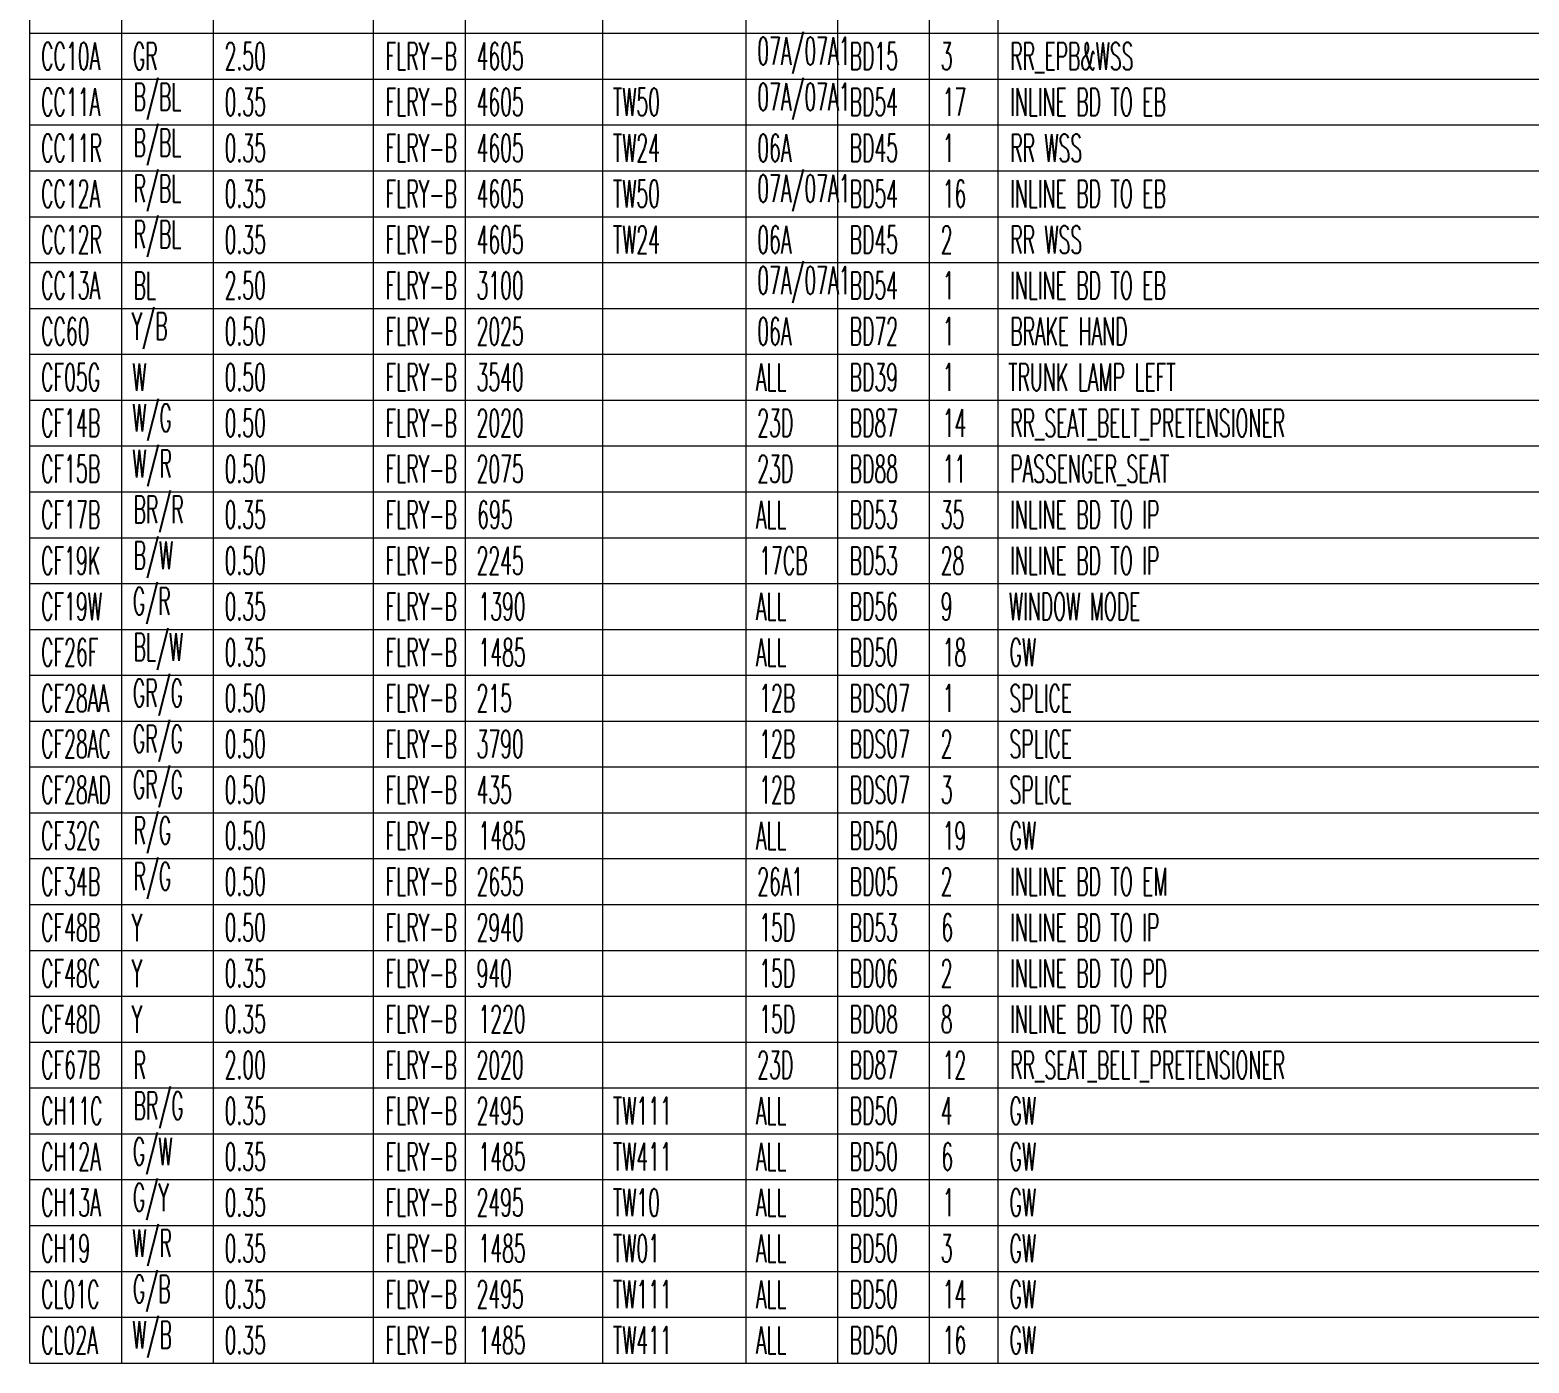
# Model space of a CAD drawing. Header units: inches. Extents: x 47316 to 59086, y 3141 to 11743.
# Drawn here: x 54078.1 to 54241.6, y 5891.6 to 6037 of the extents above; entities that cross this region are included whole.
import ezdxf

# ---------------------------------------------------------------- set-up
doc = ezdxf.new("R2010")
doc.units = ezdxf.units.IN
doc.header["$MEASUREMENT"] = 0
doc.styles.get("Standard").update_dxf_attribs({"font": ''})
doc.styles.get('Standard').set_extended_font_data('SimSun')

msp = doc.modelspace()

# ---------------------------------------------------------------- linework, layer by layer
at = {"color": 0, "linetype": 'Continuous', "lineweight": 15}
for p, q in [((54078.14, 5891.63), (54078.14, 6396.63)), ((54088.14, 5891.63), (54088.14, 6396.63)), ((54098.14, 5891.63), (54098.14, 6396.63)), ((54115.61, 5891.63), (54115.61, 6396.63)), ((54125.61, 5891.63), (54125.61, 6396.63)), ((54140.61, 5891.63), (54140.61, 6396.63)), ((54156.21, 5891.63), (54156.21, 6396.63)), ((54166.21, 5891.63), (54166.21, 6396.63)), ((54176.21, 5891.63), (54176.21, 6396.63)), ((54183.71, 5891.63), (54183.71, 6396.63)), ((54078.14, 6036.63), (54404.99, 6036.63)), ((54078.14, 6031.63), (54404.99, 6031.63)), ((54078.14, 6026.63), (54404.99, 6026.63)), ((54078.14, 6021.63), (54404.99, 6021.63)), ((54078.14, 6016.63), (54404.99, 6016.63)), ((54078.14, 6011.63), (54404.99, 6011.63)), ((54078.14, 6006.63), (54404.99, 6006.63)), ((54078.14, 6001.63), (54404.99, 6001.63)), ((54078.14, 5996.63), (54404.99, 5996.63)), ((54078.14, 5991.63), (54404.99, 5991.63)), ((54078.14, 5986.63), (54404.99, 5986.63)), ((54078.14, 5981.63), (54404.99, 5981.63)), ((54078.14, 5976.63), (54404.99, 5976.63)), ((54078.14, 5971.63), (54404.99, 5971.63)), ((54078.14, 5966.63), (54404.99, 5966.63)), ((54078.14, 5961.63), (54404.99, 5961.63)), ((54078.14, 5956.63), (54404.99, 5956.63)), ((54078.14, 5951.63), (54404.99, 5951.63)), ((54078.14, 5946.63), (54404.99, 5946.63)), ((54078.14, 5941.63), (54404.99, 5941.63)), ((54078.14, 5936.63), (54404.99, 5936.63)), ((54078.14, 5931.63), (54404.99, 5931.63)), ((54078.14, 5926.63), (54404.99, 5926.63)), ((54078.14, 5921.63), (54404.99, 5921.63)), ((54078.14, 5916.63), (54404.99, 5916.63)), ((54078.14, 5911.63), (54404.99, 5911.63)), ((54078.14, 5906.63), (54404.99, 5906.63)), ((54078.14, 5901.63), (54404.99, 5901.63)), ((54078.14, 5896.63), (54404.99, 5896.63)), ((54078.14, 5891.63), (54404.99, 5891.63))]:
    msp.add_line(p, q, dxfattribs=at)

# ---------------------------------------------------------------- texts
at = {"color": 7, "linetype": 'Continuous', "lineweight": 15, "char_height": 3, "attachment_point": 1}
for s, insert, width in [('\\Fromans.shx;\\W0.5000000000;\\T1.0000000000;\\o\\lCC10A', (54079.36, 6035.63), 7.1429), ('\\Fromans.shx;\\W0.5000000000;\\T1.0000000000;\\o\\lGR', (54089.36, 6035.63), 3), ('\\Fromans.shx;\\W0.5000000000;\\T1.0000000000;\\o\\l2.50', (54099.36, 6035.63), 5), ('\\Fromans.shx;\\W0.5000000000;\\T1.0000000000;\\o\\lFLRY-B', (54116.9, 6035.63), 8.6429), ('\\Fromans.shx;\\W0.5000000000;\\T1.0000000000;\\o\\l4605', (54126.83, 6035.63), 5.7143), ('\\Fromans.shx;\\W0.5000000000;\\T1.0000000000;\\o\\l07A/07A1', (54157.43, 6036.2), 11.2857), ('\\Fromans.shx;\\W0.5000000000;\\T1.0000000000;\\o\\lBD15', (54167.5, 6035.63), 5.8571), ('\\Fromans.shx;\\W0.5000000000;\\T1.0000000000;\\o\\l3', (54177.43, 6035.63), 1.4286), ('\\Fromans.shx;\\W0.5000000000;\\T1.0000000000;\\o\\lRR_EPB&WSS', (54185, 6035.63), 15.5), ('\\Fromans.shx;\\W0.5000000000;\\T1.0000000000;\\o\\lCC11A', (54079.36, 6030.63), 7.1429), ('\\Fromans.shx;\\W0.5000000000;\\T1.0000000000;\\o\\lB/BL', (54089.43, 6031.2), 5.7857), ('\\Fromans.shx;\\W0.5000000000;\\T1.0000000000;\\o\\l0.35', (54099.36, 6030.63), 5), ('\\Fromans.shx;\\W0.5000000000;\\T1.0000000000;\\o\\lFLRY-B', (54116.9, 6030.63), 8.6429), ('\\Fromans.shx;\\W0.5000000000;\\T1.0000000000;\\o\\l4605', (54126.83, 6030.63), 5.7143), ('\\Fromans.shx;\\W0.5000000000;\\T1.0000000000;\\o\\lTW50', (54141.68, 6030.63), 5.7143), ('\\Fromans.shx;\\W0.5000000000;\\T1.0000000000;\\o\\l07A/07A1', (54157.43, 6031.2), 11.2857), ('\\Fromans.shx;\\W0.5000000000;\\T1.0000000000;\\o\\lBD54', (54167.5, 6030.63), 5.8571), ('\\Fromans.shx;\\W0.5000000000;\\T1.0000000000;\\o\\l17', (54177.64, 6030.63), 2.8571), ('\\Fromans.shx;\\W0.5000000000;\\T1.0000000000;\\o\\lINLINE BD TO EB', (54185, 6030.63), 19.9286), ('\\Fromans.shx;\\W0.5000000000;\\T1.0000000000;\\o\\lCC11R', (54079.36, 6025.63), 7.3571), ('\\Fromans.shx;\\W0.5000000000;\\T1.0000000000;\\o\\lB/BL', (54089.43, 6026.2), 5.7857), ('\\Fromans.shx;\\W0.5000000000;\\T1.0000000000;\\o\\l0.35', (54099.36, 6025.63), 5), ('\\Fromans.shx;\\W0.5000000000;\\T1.0000000000;\\o\\lFLRY-B', (54116.9, 6025.63), 8.6429), ('\\Fromans.shx;\\W0.5000000000;\\T1.0000000000;\\o\\l4605', (54126.83, 6025.63), 5.7143), ('\\Fromans.shx;\\W0.5000000000;\\T1.0000000000;\\o\\lTW24', (54141.68, 6025.63), 5.7143), ('\\Fromans.shx;\\W0.5000000000;\\T1.0000000000;\\o\\l06A', (54157.43, 6025.63), 4.1429), ('\\Fromans.shx;\\W0.5000000000;\\T1.0000000000;\\o\\lBD45', (54167.5, 6025.63), 5.8571), ('\\Fromans.shx;\\W0.5000000000;\\T1.0000000000;\\o\\l1', (54177.64, 6025.63), 1.4286), ('\\Fromans.shx;\\W0.5000000000;\\T1.0000000000;\\o\\lRR WSS', (54185, 6025.63), 9.0714), ('\\Fromans.shx;\\W0.5000000000;\\T1.0000000000;\\o\\lCC12A', (54079.36, 6020.63), 7.1429), ('\\Fromans.shx;\\W0.5000000000;\\T1.0000000000;\\o\\lR/BL', (54089.43, 6021.2), 5.7857), ('\\Fromans.shx;\\W0.5000000000;\\T1.0000000000;\\o\\l0.35', (54099.36, 6020.63), 5), ('\\Fromans.shx;\\W0.5000000000;\\T1.0000000000;\\o\\lFLRY-B', (54116.9, 6020.63), 8.6429), ('\\Fromans.shx;\\W0.5000000000;\\T1.0000000000;\\o\\l4605', (54126.83, 6020.63), 5.7143), ('\\Fromans.shx;\\W0.5000000000;\\T1.0000000000;\\o\\lTW50', (54141.68, 6020.63), 5.7143), ('\\Fromans.shx;\\W0.5000000000;\\T1.0000000000;\\o\\l07A/07A1', (54157.43, 6021.2), 11.2857), ('\\Fromans.shx;\\W0.5000000000;\\T1.0000000000;\\o\\lBD54', (54167.5, 6020.63), 5.8571), ('\\Fromans.shx;\\W0.5000000000;\\T1.0000000000;\\o\\l16', (54177.64, 6020.63), 2.8571), ('\\Fromans.shx;\\W0.5000000000;\\T1.0000000000;\\o\\lINLINE BD TO EB', (54185, 6020.63), 19.9286), ('\\Fromans.shx;\\W0.5000000000;\\T1.0000000000;\\o\\lR/BL', (54089.43, 6016.2), 5.7857), ('\\Fromans.shx;\\W0.5000000000;\\T1.0000000000;\\o\\lCC12R', (54079.36, 6015.63), 7.3571), ('\\Fromans.shx;\\W0.5000000000;\\T1.0000000000;\\o\\l0.35', (54099.36, 6015.63), 5), ('\\Fromans.shx;\\W0.5000000000;\\T1.0000000000;\\o\\lFLRY-B', (54116.9, 6015.63), 8.6429), ('\\Fromans.shx;\\W0.5000000000;\\T1.0000000000;\\o\\l4605', (54126.83, 6015.63), 5.7143), ('\\Fromans.shx;\\W0.5000000000;\\T1.0000000000;\\o\\lTW24', (54141.68, 6015.63), 5.7143), ('\\Fromans.shx;\\W0.5000000000;\\T1.0000000000;\\o\\l06A', (54157.43, 6015.63), 4.1429), ('\\Fromans.shx;\\W0.5000000000;\\T1.0000000000;\\o\\lBD45', (54167.5, 6015.63), 5.8571), ('\\Fromans.shx;\\W0.5000000000;\\T1.0000000000;\\o\\l2', (54177.43, 6015.63), 1.4286), ('\\Fromans.shx;\\W0.5000000000;\\T1.0000000000;\\o\\lRR WSS', (54185, 6015.63), 9.0714), ('\\Fromans.shx;\\W0.5000000000;\\T1.0000000000;\\o\\l07A/07A1', (54157.43, 6011.2), 11.2857), ('\\Fromans.shx;\\W0.5000000000;\\T1.0000000000;\\o\\lCC13A', (54079.36, 6010.63), 7.1429), ('\\Fromans.shx;\\W0.5000000000;\\T1.0000000000;\\o\\lBL', (54089.43, 6010.63), 2.7143), ('\\Fromans.shx;\\W0.5000000000;\\T1.0000000000;\\o\\l2.50', (54099.36, 6010.63), 5), ('\\Fromans.shx;\\W0.5000000000;\\T1.0000000000;\\o\\lFLRY-B', (54116.9, 6010.63), 8.6429), ('\\Fromans.shx;\\W0.5000000000;\\T1.0000000000;\\o\\l3100', (54126.83, 6010.63), 5.7143), ('\\Fromans.shx;\\W0.5000000000;\\T1.0000000000;\\o\\lBD54', (54167.5, 6010.63), 5.8571), ('\\Fromans.shx;\\W0.5000000000;\\T1.0000000000;\\o\\l1', (54177.64, 6010.63), 1.4286), ('\\Fromans.shx;\\W0.5000000000;\\T1.0000000000;\\o\\lINLINE BD TO EB', (54185, 6010.63), 19.9286), ('\\Fromans.shx;\\W0.5000000000;\\T1.0000000000;\\o\\lY/B', (54089.21, 6006.2), 4.3571), ('\\Fromans.shx;\\W0.5000000000;\\T1.0000000000;\\o\\lCC60', (54079.36, 6005.63), 5.8571), ('\\Fromans.shx;\\W0.5000000000;\\T1.0000000000;\\o\\l0.50', (54099.36, 6005.63), 5), ('\\Fromans.shx;\\W0.5000000000;\\T1.0000000000;\\o\\lFLRY-B', (54116.9, 6005.63), 8.6429), ('\\Fromans.shx;\\W0.5000000000;\\T1.0000000000;\\o\\l2025', (54126.83, 6005.63), 5.7143), ('\\Fromans.shx;\\W0.5000000000;\\T1.0000000000;\\o\\l06A', (54157.43, 6005.63), 4.1429), ('\\Fromans.shx;\\W0.5000000000;\\T1.0000000000;\\o\\lBD72', (54167.5, 6005.63), 5.8571), ('\\Fromans.shx;\\W0.5000000000;\\T1.0000000000;\\o\\l1', (54177.64, 6005.63), 1.4286), ('\\Fromans.shx;\\W0.5000000000;\\T1.0000000000;\\o\\lBRAKE HAND', (54185, 6005.63), 14.5714), ('\\Fromans.shx;\\W0.5000000000;\\T1.0000000000;\\o\\lCF05G', (54079.36, 6000.63), 7.1429), ('\\Fromans.shx;\\W0.5000000000;\\T1.0000000000;\\o\\lW', (54089.29, 6000.63), 1.7143), ('\\Fromans.shx;\\W0.5000000000;\\T1.0000000000;\\o\\l0.50', (54099.36, 6000.63), 5), ('\\Fromans.shx;\\W0.5000000000;\\T1.0000000000;\\o\\lFLRY-B', (54116.9, 6000.63), 8.6429), ('\\Fromans.shx;\\W0.5000000000;\\T1.0000000000;\\o\\l3540', (54126.83, 6000.63), 5.7143), ('\\Fromans.shx;\\W0.5000000000;\\T1.0000000000;\\o\\lALL', (54157.28, 6000.63), 3.7143), ('\\Fromans.shx;\\W0.5000000000;\\T1.0000000000;\\o\\lBD39', (54167.5, 6000.63), 5.8571), ('\\Fromans.shx;\\W0.5000000000;\\T1.0000000000;\\o\\l1', (54177.64, 6000.63), 1.4286), ('\\Fromans.shx;\\W0.5000000000;\\T1.0000000000;\\o\\lTRUNK LAMP LEFT', (54184.78, 6000.63), 21), ('\\Fromans.shx;\\W0.5000000000;\\T1.0000000000;\\o\\lW/G', (54089.29, 5996.2), 4.7857), ('\\Fromans.shx;\\W0.5000000000;\\T1.0000000000;\\o\\lCF14B', (54079.36, 5995.63), 7.1429), ('\\Fromans.shx;\\W0.5000000000;\\T1.0000000000;\\o\\l0.50', (54099.36, 5995.63), 5), ('\\Fromans.shx;\\W0.5000000000;\\T1.0000000000;\\o\\lFLRY-B', (54116.9, 5995.63), 8.6429), ('\\Fromans.shx;\\W0.5000000000;\\T1.0000000000;\\o\\l2020', (54126.83, 5995.63), 5.7143), ('\\Fromans.shx;\\W0.5000000000;\\T1.0000000000;\\o\\l23D', (54157.43, 5995.63), 4.3571), ('\\Fromans.shx;\\W0.5000000000;\\T1.0000000000;\\o\\lBD87', (54167.5, 5995.63), 5.8571), ('\\Fromans.shx;\\W0.5000000000;\\T1.0000000000;\\o\\l14', (54177.64, 5995.63), 2.8571), ('\\Fromans.shx;\\W0.5000000000;\\T1.0000000000;\\o\\lRR_SEAT_BELT_PRETENSIONER', (54185, 5995.63), 35), ('\\Fromans.shx;\\W0.5000000000;\\T1.0000000000;\\o\\lW/R', (54089.29, 5991.2), 4.7857), ('\\Fromans.shx;\\W0.5000000000;\\T1.0000000000;\\o\\lCF15B', (54079.36, 5990.63), 7.1429), ('\\Fromans.shx;\\W0.5000000000;\\T1.0000000000;\\o\\l0.50', (54099.36, 5990.63), 5), ('\\Fromans.shx;\\W0.5000000000;\\T1.0000000000;\\o\\lFLRY-B', (54116.9, 5990.63), 8.6429), ('\\Fromans.shx;\\W0.5000000000;\\T1.0000000000;\\o\\l2075', (54126.83, 5990.63), 5.7143), ('\\Fromans.shx;\\W0.5000000000;\\T1.0000000000;\\o\\l23D', (54157.43, 5990.63), 4.3571), ('\\Fromans.shx;\\W0.5000000000;\\T1.0000000000;\\o\\lBD88', (54167.5, 5990.63), 5.8571), ('\\Fromans.shx;\\W0.5000000000;\\T1.0000000000;\\o\\l11', (54177.64, 5990.63), 2.8571), ('\\Fromans.shx;\\W0.5000000000;\\T1.0000000000;\\o\\lPASSENGER_SEAT', (54185, 5990.63), 19.8571), ('\\Fromans.shx;\\W0.5000000000;\\T1.0000000000;\\o\\lBR/R', (54089.43, 5986.2), 6.0714), ('\\Fromans.shx;\\W0.5000000000;\\T1.0000000000;\\o\\lCF17B', (54079.36, 5985.63), 7.1429), ('\\Fromans.shx;\\W0.5000000000;\\T1.0000000000;\\o\\l0.35', (54099.36, 5985.63), 5), ('\\Fromans.shx;\\W0.5000000000;\\T1.0000000000;\\o\\lFLRY-B', (54116.9, 5985.63), 8.6429), ('\\Fromans.shx;\\W0.5000000000;\\T1.0000000000;\\o\\l695', (54126.9, 5985.63), 4.2857), ('\\Fromans.shx;\\W0.5000000000;\\T1.0000000000;\\o\\lALL', (54157.28, 5985.63), 3.7143), ('\\Fromans.shx;\\W0.5000000000;\\T1.0000000000;\\o\\lBD53', (54167.5, 5985.63), 5.8571), ('\\Fromans.shx;\\W0.5000000000;\\T1.0000000000;\\o\\l35', (54177.43, 5985.63), 2.8571), ('\\Fromans.shx;\\W0.5000000000;\\T1.0000000000;\\o\\lINLINE BD TO IP', (54185, 5985.63), 19.1429), ('\\Fromans.shx;\\W0.5000000000;\\T1.0000000000;\\o\\lB/W', (54089.43, 5981.2), 4.7857), ('\\Fromans.shx;\\W0.5000000000;\\T1.0000000000;\\o\\lCF19K', (54079.36, 5980.63), 7.1429), ('\\Fromans.shx;\\W0.5000000000;\\T1.0000000000;\\o\\l0.50', (54099.36, 5980.63), 5), ('\\Fromans.shx;\\W0.5000000000;\\T1.0000000000;\\o\\lFLRY-B', (54116.9, 5980.63), 8.6429), ('\\Fromans.shx;\\W0.5000000000;\\T1.0000000000;\\o\\l2245', (54126.83, 5980.63), 5.7143), ('\\Fromans.shx;\\W0.5000000000;\\T1.0000000000;\\o\\l17CB', (54157.64, 5980.63), 5.8571), ('\\Fromans.shx;\\W0.5000000000;\\T1.0000000000;\\o\\lBD53', (54167.5, 5980.63), 5.8571), ('\\Fromans.shx;\\W0.5000000000;\\T1.0000000000;\\o\\l28', (54177.43, 5980.63), 2.8571), ('\\Fromans.shx;\\W0.5000000000;\\T1.0000000000;\\o\\lINLINE BD TO IP', (54185, 5980.63), 19.1429), ('\\Fromans.shx;\\W0.5000000000;\\T1.0000000000;\\o\\lG/R', (54089.36, 5976.2), 4.5714), ('\\Fromans.shx;\\W0.5000000000;\\T1.0000000000;\\o\\lCF19W', (54079.36, 5975.63), 7.3571), ('\\Fromans.shx;\\W0.5000000000;\\T1.0000000000;\\o\\l0.35', (54099.36, 5975.63), 5), ('\\Fromans.shx;\\W0.5000000000;\\T1.0000000000;\\o\\lFLRY-B', (54116.9, 5975.63), 8.6429), ('\\Fromans.shx;\\W0.5000000000;\\T1.0000000000;\\o\\l1390', (54127.04, 5975.63), 5.7143), ('\\Fromans.shx;\\W0.5000000000;\\T1.0000000000;\\o\\lALL', (54157.28, 5975.63), 3.7143), ('\\Fromans.shx;\\W0.5000000000;\\T1.0000000000;\\o\\lBD56', (54167.5, 5975.63), 5.8571), ('\\Fromans.shx;\\W0.5000000000;\\T1.0000000000;\\o\\l9', (54177.43, 5975.63), 1.4286), ('\\Fromans.shx;\\W0.5000000000;\\T1.0000000000;\\o\\lWINDOW MODE', (54184.86, 5975.63), 16.2857), ('\\Fromans.shx;\\W0.5000000000;\\T1.0000000000;\\o\\lBL/W', (54089.43, 5971.2), 6), ('\\Fromans.shx;\\W0.5000000000;\\T1.0000000000;\\o\\lCF26F', (54079.36, 5970.63), 6.9286), ('\\Fromans.shx;\\W0.5000000000;\\T1.0000000000;\\o\\l0.35', (54099.36, 5970.63), 5), ('\\Fromans.shx;\\W0.5000000000;\\T1.0000000000;\\o\\lFLRY-B', (54116.9, 5970.63), 8.6429), ('\\Fromans.shx;\\W0.5000000000;\\T1.0000000000;\\o\\l1485', (54127.04, 5970.63), 5.7143), ('\\Fromans.shx;\\W0.5000000000;\\T1.0000000000;\\o\\lALL', (54157.28, 5970.63), 3.7143), ('\\Fromans.shx;\\W0.5000000000;\\T1.0000000000;\\o\\lBD50', (54167.5, 5970.63), 5.8571), ('\\Fromans.shx;\\W0.5000000000;\\T1.0000000000;\\o\\l18', (54177.64, 5970.63), 2.8571), ('\\Fromans.shx;\\W0.5000000000;\\T1.0000000000;\\o\\lGW', (54184.93, 5970.63), 3.2143), ('\\Fromans.shx;\\W0.5000000000;\\T1.0000000000;\\o\\lGR/G', (54089.36, 5966.2), 6.0714), ('\\Fromans.shx;\\W0.5000000000;\\T1.0000000000;\\o\\lCF28AA', (54079.36, 5965.63), 8.2143), ('\\Fromans.shx;\\W0.5000000000;\\T1.0000000000;\\o\\l0.50', (54099.36, 5965.63), 5), ('\\Fromans.shx;\\W0.5000000000;\\T1.0000000000;\\o\\lFLRY-B', (54116.9, 5965.63), 8.6429), ('\\Fromans.shx;\\W0.5000000000;\\T1.0000000000;\\o\\l215', (54126.83, 5965.63), 4.2857), ('\\Fromans.shx;\\W0.5000000000;\\T1.0000000000;\\o\\l12B', (54157.64, 5965.63), 4.3571), ('\\Fromans.shx;\\W0.5000000000;\\T1.0000000000;\\o\\lBDS07', (54167.5, 5965.63), 7.2857), ('\\Fromans.shx;\\W0.5000000000;\\T1.0000000000;\\o\\l1', (54177.64, 5965.63), 1.4286), ('\\Fromans.shx;\\W0.5000000000;\\T1.0000000000;\\o\\lSPLICE', (54184.93, 5965.63), 7.5714), ('\\Fromans.shx;\\W0.5000000000;\\T1.0000000000;\\o\\lGR/G', (54089.36, 5961.2), 6.0714), ('\\Fromans.shx;\\W0.5000000000;\\T1.0000000000;\\o\\lCF28AC', (54079.36, 5960.63), 8.4286), ('\\Fromans.shx;\\W0.5000000000;\\T1.0000000000;\\o\\l0.50', (54099.36, 5960.63), 5), ('\\Fromans.shx;\\W0.5000000000;\\T1.0000000000;\\o\\lFLRY-B', (54116.9, 5960.63), 8.6429), ('\\Fromans.shx;\\W0.5000000000;\\T1.0000000000;\\o\\l3790', (54126.83, 5960.63), 5.7143), ('\\Fromans.shx;\\W0.5000000000;\\T1.0000000000;\\o\\l12B', (54157.64, 5960.63), 4.3571), ('\\Fromans.shx;\\W0.5000000000;\\T1.0000000000;\\o\\lBDS07', (54167.5, 5960.63), 7.2857), ('\\Fromans.shx;\\W0.5000000000;\\T1.0000000000;\\o\\l2', (54177.43, 5960.63), 1.4286), ('\\Fromans.shx;\\W0.5000000000;\\T1.0000000000;\\o\\lSPLICE', (54184.93, 5960.63), 7.5714), ('\\Fromans.shx;\\W0.5000000000;\\T1.0000000000;\\o\\lCF28AD', (54079.36, 5955.63), 8.4286), ('\\Fromans.shx;\\W0.5000000000;\\T1.0000000000;\\o\\lGR/G', (54089.36, 5956.2), 6.0714), ('\\Fromans.shx;\\W0.5000000000;\\T1.0000000000;\\o\\l0.50', (54099.36, 5955.63), 5), ('\\Fromans.shx;\\W0.5000000000;\\T1.0000000000;\\o\\lFLRY-B', (54116.9, 5955.63), 8.6429), ('\\Fromans.shx;\\W0.5000000000;\\T1.0000000000;\\o\\l435', (54126.83, 5955.63), 4.2857), ('\\Fromans.shx;\\W0.5000000000;\\T1.0000000000;\\o\\l12B', (54157.64, 5955.63), 4.3571), ('\\Fromans.shx;\\W0.5000000000;\\T1.0000000000;\\o\\lBDS07', (54167.5, 5955.63), 7.2857), ('\\Fromans.shx;\\W0.5000000000;\\T1.0000000000;\\o\\l3', (54177.43, 5955.63), 1.4286), ('\\Fromans.shx;\\W0.5000000000;\\T1.0000000000;\\o\\lSPLICE', (54184.93, 5955.63), 7.5714), ('\\Fromans.shx;\\W0.5000000000;\\T1.0000000000;\\o\\lCF32G', (54079.36, 5950.63), 7.1429), ('\\Fromans.shx;\\W0.5000000000;\\T1.0000000000;\\o\\lR/G', (54089.43, 5951.2), 4.5714), ('\\Fromans.shx;\\W0.5000000000;\\T1.0000000000;\\o\\l0.50', (54099.36, 5950.63), 5), ('\\Fromans.shx;\\W0.5000000000;\\T1.0000000000;\\o\\lFLRY-B', (54116.9, 5950.63), 8.6429), ('\\Fromans.shx;\\W0.5000000000;\\T1.0000000000;\\o\\l1485', (54127.04, 5950.63), 5.7143), ('\\Fromans.shx;\\W0.5000000000;\\T1.0000000000;\\o\\lALL', (54157.28, 5950.63), 3.7143), ('\\Fromans.shx;\\W0.5000000000;\\T1.0000000000;\\o\\lBD50', (54167.5, 5950.63), 5.8571), ('\\Fromans.shx;\\W0.5000000000;\\T1.0000000000;\\o\\l19', (54177.64, 5950.63), 2.8571), ('\\Fromans.shx;\\W0.5000000000;\\T1.0000000000;\\o\\lGW', (54184.93, 5950.63), 3.2143), ('\\Fromans.shx;\\W0.5000000000;\\T1.0000000000;\\o\\lCF34B', (54079.36, 5945.63), 7.1429), ('\\Fromans.shx;\\W0.5000000000;\\T1.0000000000;\\o\\lR/G', (54089.43, 5946.2), 4.5714), ('\\Fromans.shx;\\W0.5000000000;\\T1.0000000000;\\o\\l0.50', (54099.36, 5945.63), 5), ('\\Fromans.shx;\\W0.5000000000;\\T1.0000000000;\\o\\lFLRY-B', (54116.9, 5945.63), 8.6429), ('\\Fromans.shx;\\W0.5000000000;\\T1.0000000000;\\o\\l2655', (54126.83, 5945.63), 5.7143), ('\\Fromans.shx;\\W0.5000000000;\\T1.0000000000;\\o\\l26A1', (54157.43, 5945.63), 5.5714), ('\\Fromans.shx;\\W0.5000000000;\\T1.0000000000;\\o\\lBD05', (54167.5, 5945.63), 5.8571), ('\\Fromans.shx;\\W0.5000000000;\\T1.0000000000;\\o\\l2', (54177.43, 5945.63), 1.4286), ('\\Fromans.shx;\\W0.5000000000;\\T1.0000000000;\\o\\lINLINE BD TO EM', (54185, 5945.63), 20.1429), ('\\Fromans.shx;\\W0.5000000000;\\T1.0000000000;\\o\\lCF48B', (54079.36, 5940.63), 7.1429), ('\\Fromans.shx;\\W0.5000000000;\\T1.0000000000;\\o\\lY', (54089.21, 5940.63), 1.2857), ('\\Fromans.shx;\\W0.5000000000;\\T1.0000000000;\\o\\l0.50', (54099.36, 5940.63), 5), ('\\Fromans.shx;\\W0.5000000000;\\T1.0000000000;\\o\\lFLRY-B', (54116.9, 5940.63), 8.6429), ('\\Fromans.shx;\\W0.5000000000;\\T1.0000000000;\\o\\l2940', (54126.83, 5940.63), 5.7143), ('\\Fromans.shx;\\W0.5000000000;\\T1.0000000000;\\o\\l15D', (54157.64, 5940.63), 4.3571), ('\\Fromans.shx;\\W0.5000000000;\\T1.0000000000;\\o\\lBD53', (54167.5, 5940.63), 5.8571), ('\\Fromans.shx;\\W0.5000000000;\\T1.0000000000;\\o\\l6', (54177.5, 5940.63), 1.4286), ('\\Fromans.shx;\\W0.5000000000;\\T1.0000000000;\\o\\lINLINE BD TO IP', (54185, 5940.63), 19.1429), ('\\Fromans.shx;\\W0.5000000000;\\T1.0000000000;\\o\\lCF48C', (54079.36, 5935.63), 7.1429), ('\\Fromans.shx;\\W0.5000000000;\\T1.0000000000;\\o\\lY', (54089.21, 5935.63), 1.2857), ('\\Fromans.shx;\\W0.5000000000;\\T1.0000000000;\\o\\l0.35', (54099.36, 5935.63), 5), ('\\Fromans.shx;\\W0.5000000000;\\T1.0000000000;\\o\\lFLRY-B', (54116.9, 5935.63), 8.6429), ('\\Fromans.shx;\\W0.5000000000;\\T1.0000000000;\\o\\l940', (54126.83, 5935.63), 4.2857), ('\\Fromans.shx;\\W0.5000000000;\\T1.0000000000;\\o\\l15D', (54157.64, 5935.63), 4.3571), ('\\Fromans.shx;\\W0.5000000000;\\T1.0000000000;\\o\\lBD06', (54167.5, 5935.63), 5.8571), ('\\Fromans.shx;\\W0.5000000000;\\T1.0000000000;\\o\\l2', (54177.43, 5935.63), 1.4286), ('\\Fromans.shx;\\W0.5000000000;\\T1.0000000000;\\o\\lINLINE BD TO PD', (54185, 5935.63), 20.0714), ('\\Fromans.shx;\\W0.5000000000;\\T1.0000000000;\\o\\lCF48D', (54079.36, 5930.63), 7.1429), ('\\Fromans.shx;\\W0.5000000000;\\T1.0000000000;\\o\\lY', (54089.21, 5930.63), 1.2857), ('\\Fromans.shx;\\W0.5000000000;\\T1.0000000000;\\o\\l0.35', (54099.36, 5930.63), 5), ('\\Fromans.shx;\\W0.5000000000;\\T1.0000000000;\\o\\lFLRY-B', (54116.9, 5930.63), 8.6429), ('\\Fromans.shx;\\W0.5000000000;\\T1.0000000000;\\o\\l1220', (54127.04, 5930.63), 5.7143), ('\\Fromans.shx;\\W0.5000000000;\\T1.0000000000;\\o\\l15D', (54157.64, 5930.63), 4.3571), ('\\Fromans.shx;\\W0.5000000000;\\T1.0000000000;\\o\\lBD08', (54167.5, 5930.63), 5.8571), ('\\Fromans.shx;\\W0.5000000000;\\T1.0000000000;\\o\\l8', (54177.43, 5930.63), 1.4286), ('\\Fromans.shx;\\W0.5000000000;\\T1.0000000000;\\o\\lINLINE BD TO RR', (54185, 5930.63), 20.0714), ('\\Fromans.shx;\\W0.5000000000;\\T1.0000000000;\\o\\lCF67B', (54079.36, 5925.63), 7.1429), ('\\Fromans.shx;\\W0.5000000000;\\T1.0000000000;\\o\\lR', (54089.43, 5925.63), 1.5), ('\\Fromans.shx;\\W0.5000000000;\\T1.0000000000;\\o\\l2.00', (54099.36, 5925.63), 5), ('\\Fromans.shx;\\W0.5000000000;\\T1.0000000000;\\o\\lFLRY-B', (54116.9, 5925.63), 8.6429), ('\\Fromans.shx;\\W0.5000000000;\\T1.0000000000;\\o\\l2020', (54126.83, 5925.63), 5.7143), ('\\Fromans.shx;\\W0.5000000000;\\T1.0000000000;\\o\\l23D', (54157.43, 5925.63), 4.3571), ('\\Fromans.shx;\\W0.5000000000;\\T1.0000000000;\\o\\lBD87', (54167.5, 5925.63), 5.8571), ('\\Fromans.shx;\\W0.5000000000;\\T1.0000000000;\\o\\l12', (54177.64, 5925.63), 2.8571), ('\\Fromans.shx;\\W0.5000000000;\\T1.0000000000;\\o\\lRR_SEAT_BELT_PRETENSIONER', (54185, 5925.63), 35), ('\\Fromans.shx;\\W0.5000000000;\\T1.0000000000;\\o\\lBR/G', (54089.43, 5921.2), 6.0714), ('\\Fromans.shx;\\W0.5000000000;\\T1.0000000000;\\o\\lCH11C', (54079.36, 5920.63), 7.4286), ('\\Fromans.shx;\\W0.5000000000;\\T1.0000000000;\\o\\l0.35', (54099.36, 5920.63), 5), ('\\Fromans.shx;\\W0.5000000000;\\T1.0000000000;\\o\\lFLRY-B', (54116.9, 5920.63), 8.6429), ('\\Fromans.shx;\\W0.5000000000;\\T1.0000000000;\\o\\l2495', (54126.83, 5920.63), 5.7143), ('\\Fromans.shx;\\W0.5000000000;\\T1.0000000000;\\o\\lTW111', (54141.68, 5920.63), 7.1429), ('\\Fromans.shx;\\W0.5000000000;\\T1.0000000000;\\o\\lALL', (54157.28, 5920.63), 3.7143), ('\\Fromans.shx;\\W0.5000000000;\\T1.0000000000;\\o\\lBD50', (54167.5, 5920.63), 5.8571), ('\\Fromans.shx;\\W0.5000000000;\\T1.0000000000;\\o\\l4', (54177.43, 5920.63), 1.4286), ('\\Fromans.shx;\\W0.5000000000;\\T1.0000000000;\\o\\lGW', (54184.93, 5920.63), 3.2143), ('\\Fromans.shx;\\W0.5000000000;\\T1.0000000000;\\o\\lG/W', (54089.36, 5916.2), 4.7857), ('\\Fromans.shx;\\W0.5000000000;\\T1.0000000000;\\o\\lCH12A', (54079.36, 5915.63), 7.2143), ('\\Fromans.shx;\\W0.5000000000;\\T1.0000000000;\\o\\l0.35', (54099.36, 5915.63), 5), ('\\Fromans.shx;\\W0.5000000000;\\T1.0000000000;\\o\\lFLRY-B', (54116.9, 5915.63), 8.6429), ('\\Fromans.shx;\\W0.5000000000;\\T1.0000000000;\\o\\l1485', (54127.04, 5915.63), 5.7143), ('\\Fromans.shx;\\W0.5000000000;\\T1.0000000000;\\o\\lTW411', (54141.68, 5915.63), 7.1429), ('\\Fromans.shx;\\W0.5000000000;\\T1.0000000000;\\o\\lALL', (54157.28, 5915.63), 3.7143), ('\\Fromans.shx;\\W0.5000000000;\\T1.0000000000;\\o\\lBD50', (54167.5, 5915.63), 5.8571), ('\\Fromans.shx;\\W0.5000000000;\\T1.0000000000;\\o\\l6', (54177.5, 5915.63), 1.4286), ('\\Fromans.shx;\\W0.5000000000;\\T1.0000000000;\\o\\lGW', (54184.93, 5915.63), 3.2143), ('\\Fromans.shx;\\W0.5000000000;\\T1.0000000000;\\o\\lG/Y', (54089.36, 5911.2), 4.3571), ('\\Fromans.shx;\\W0.5000000000;\\T1.0000000000;\\o\\lCH13A', (54079.36, 5910.63), 7.2143), ('\\Fromans.shx;\\W0.5000000000;\\T1.0000000000;\\o\\l0.35', (54099.36, 5910.63), 5), ('\\Fromans.shx;\\W0.5000000000;\\T1.0000000000;\\o\\lFLRY-B', (54116.9, 5910.63), 8.6429), ('\\Fromans.shx;\\W0.5000000000;\\T1.0000000000;\\o\\l2495', (54126.83, 5910.63), 5.7143), ('\\Fromans.shx;\\W0.5000000000;\\T1.0000000000;\\o\\lTW10', (54141.68, 5910.63), 5.7143), ('\\Fromans.shx;\\W0.5000000000;\\T1.0000000000;\\o\\lALL', (54157.28, 5910.63), 3.7143), ('\\Fromans.shx;\\W0.5000000000;\\T1.0000000000;\\o\\lBD50', (54167.5, 5910.63), 5.8571), ('\\Fromans.shx;\\W0.5000000000;\\T1.0000000000;\\o\\l1', (54177.64, 5910.63), 1.4286), ('\\Fromans.shx;\\W0.5000000000;\\T1.0000000000;\\o\\lGW', (54184.93, 5910.63), 3.2143), ('\\Fromans.shx;\\W0.5000000000;\\T1.0000000000;\\o\\lW/R', (54089.29, 5906.2), 4.7857), ('\\Fromans.shx;\\W0.5000000000;\\T1.0000000000;\\o\\lCH19', (54079.36, 5905.63), 5.9286), ('\\Fromans.shx;\\W0.5000000000;\\T1.0000000000;\\o\\l0.35', (54099.36, 5905.63), 5), ('\\Fromans.shx;\\W0.5000000000;\\T1.0000000000;\\o\\lFLRY-B', (54116.9, 5905.63), 8.6429), ('\\Fromans.shx;\\W0.5000000000;\\T1.0000000000;\\o\\l1485', (54127.04, 5905.63), 5.7143), ('\\Fromans.shx;\\W0.5000000000;\\T1.0000000000;\\o\\lTW01', (54141.68, 5905.63), 5.7143), ('\\Fromans.shx;\\W0.5000000000;\\T1.0000000000;\\o\\lALL', (54157.28, 5905.63), 3.7143), ('\\Fromans.shx;\\W0.5000000000;\\T1.0000000000;\\o\\lBD50', (54167.5, 5905.63), 5.8571), ('\\Fromans.shx;\\W0.5000000000;\\T1.0000000000;\\o\\l3', (54177.43, 5905.63), 1.4286), ('\\Fromans.shx;\\W0.5000000000;\\T1.0000000000;\\o\\lGW', (54184.93, 5905.63), 3.2143), ('\\Fromans.shx;\\W0.5000000000;\\T1.0000000000;\\o\\lG/B', (54089.36, 5901.2), 4.5714), ('\\Fromans.shx;\\W0.5000000000;\\T1.0000000000;\\o\\lCL01C', (54079.36, 5900.63), 7.0714), ('\\Fromans.shx;\\W0.5000000000;\\T1.0000000000;\\o\\l0.35', (54099.36, 5900.63), 5), ('\\Fromans.shx;\\W0.5000000000;\\T1.0000000000;\\o\\lFLRY-B', (54116.9, 5900.63), 8.6429), ('\\Fromans.shx;\\W0.5000000000;\\T1.0000000000;\\o\\l2495', (54126.83, 5900.63), 5.7143), ('\\Fromans.shx;\\W0.5000000000;\\T1.0000000000;\\o\\lTW111', (54141.68, 5900.63), 7.1429), ('\\Fromans.shx;\\W0.5000000000;\\T1.0000000000;\\o\\lALL', (54157.28, 5900.63), 3.7143), ('\\Fromans.shx;\\W0.5000000000;\\T1.0000000000;\\o\\lBD50', (54167.5, 5900.63), 5.8571), ('\\Fromans.shx;\\W0.5000000000;\\T1.0000000000;\\o\\l14', (54177.64, 5900.63), 2.8571), ('\\Fromans.shx;\\W0.5000000000;\\T1.0000000000;\\o\\lGW', (54184.93, 5900.63), 3.2143), ('\\Fromans.shx;\\W0.5000000000;\\T1.0000000000;\\o\\lW/B', (54089.29, 5896.2), 4.7857), ('\\Fromans.shx;\\W0.5000000000;\\T1.0000000000;\\o\\lCL02A', (54079.36, 5895.63), 6.8571), ('\\Fromans.shx;\\W0.5000000000;\\T1.0000000000;\\o\\l0.35', (54099.36, 5895.63), 5), ('\\Fromans.shx;\\W0.5000000000;\\T1.0000000000;\\o\\lFLRY-B', (54116.9, 5895.63), 8.6429), ('\\Fromans.shx;\\W0.5000000000;\\T1.0000000000;\\o\\l1485', (54127.04, 5895.63), 5.7143), ('\\Fromans.shx;\\W0.5000000000;\\T1.0000000000;\\o\\lTW411', (54141.68, 5895.63), 7.1429), ('\\Fromans.shx;\\W0.5000000000;\\T1.0000000000;\\o\\lALL', (54157.28, 5895.63), 3.7143), ('\\Fromans.shx;\\W0.5000000000;\\T1.0000000000;\\o\\lBD50', (54167.5, 5895.63), 5.8571), ('\\Fromans.shx;\\W0.5000000000;\\T1.0000000000;\\o\\l16', (54177.64, 5895.63), 2.8571), ('\\Fromans.shx;\\W0.5000000000;\\T1.0000000000;\\o\\lGW', (54184.93, 5895.63), 3.2143)]:
    msp.add_mtext(s, dxfattribs=dict(at, insert=insert, width=width))

doc.saveas('drawing.dxf')
